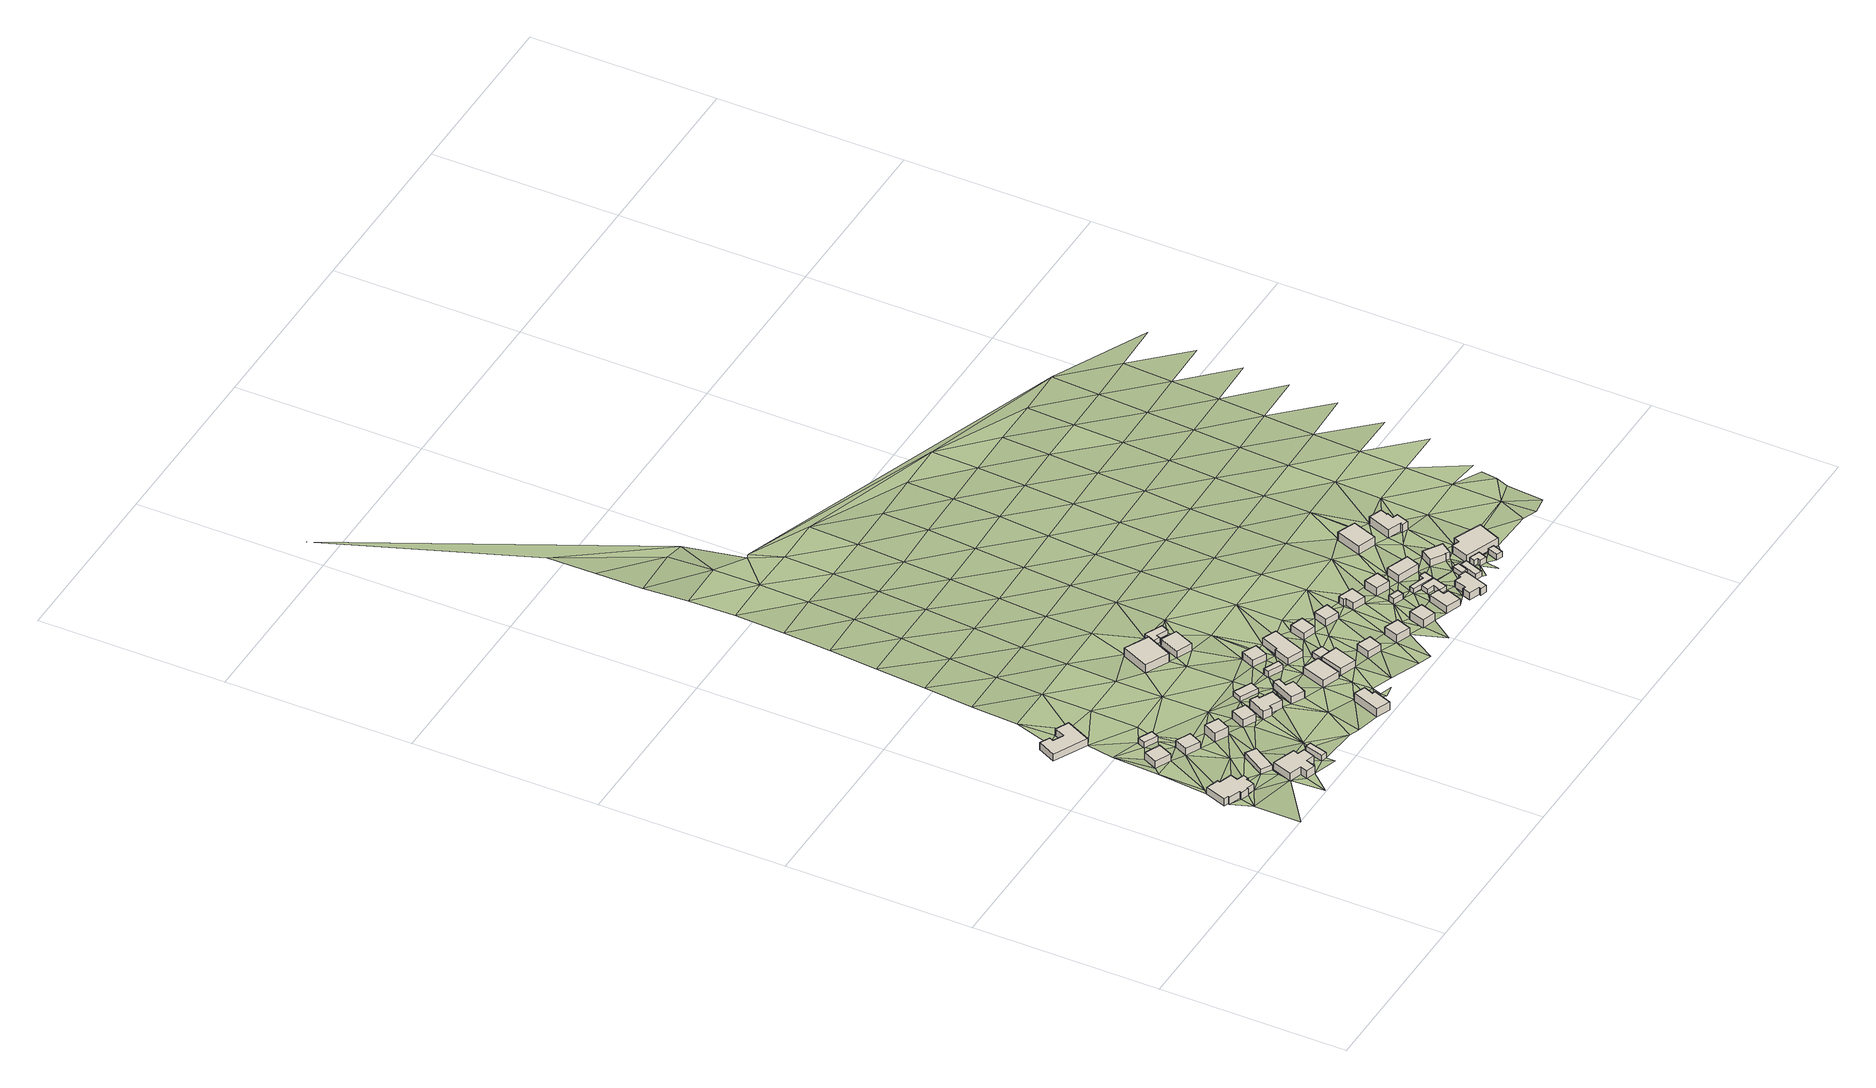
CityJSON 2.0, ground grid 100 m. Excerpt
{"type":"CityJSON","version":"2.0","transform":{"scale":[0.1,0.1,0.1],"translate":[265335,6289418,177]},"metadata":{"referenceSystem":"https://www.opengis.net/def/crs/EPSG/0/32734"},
"CityObjects":{
"building1":{"type":"Building","attributes":{"address":"2 Louwskloof Road Mamre 7347 Cape Town","building":"house","building:levels":"1","building_height":4.1,"roof_height":181.34,"ground_height":177.24,"plus_code":"4FRWFFRF+GM7"},"geometry":[{"type":"Solid","lod":"1","boundaries":[[[[0,1,2,3]],[[1,4,5,2]],[[4,6,7,5]],[[6,8,9,7]],[[8,10,11,9]],[[10,12,13,11]],[[12,14,15,13]],[[14,16,17,15]],[[16,18,19,17]],[[18,20,21,19]],[[20,22,23,21]],[[22,24,25,23]],[[24,26,27,25]],[[26,28,29,27]],[[28,30,31,29]],[[30,0,3,31]],[[3,2,5,7,9,11,13,15,17,19,21,23,25,27,29,31]],[[30,28,26,24,22,20,18,16,14,12,10,8,6,4,1,0]]]]}]},
"building2":{"type":"Building","attributes":{"building":"house","building:levels":"1","building_height":4.1,"roof_height":183.83,"ground_height":179.73,"plus_code":"4FRWFFRF+RJ9"},"geometry":[{"type":"Solid","lod":"1","boundaries":[[[[32,33,34,35]],[[33,36,37,34]],[[36,38,39,37]],[[38,40,41,39]],[[40,42,43,41]],[[42,44,45,43]],[[44,46,47,45]],[[46,32,35,47]],[[35,34,37,39,41,43,45,47]],[[46,44,42,40,38,36,33,32]]]]}]},
"building3":{"type":"Building","attributes":{"address":"74 Frans Street Mamre 7347 Cape Town","building":"house","building:levels":"1","building_height":4.1,"roof_height":181.66,"ground_height":177.56,"plus_code":"4FRWFFRF+MP6"},"geometry":[{"type":"Solid","lod":"1","boundaries":[[[[48,49,50,51]],[[49,52,53,50]],[[52,54,55,53]],[[54,48,51,55]],[[51,50,53,55]],[[54,52,49,48]]]]}]},
"building4":{"type":"Building","attributes":{"building":"cabin","building:levels":"1","building_height":2.8,"roof_height":181.47,"ground_height":178.67,"plus_code":"4FRWFFRF+GQ4"},"geometry":[{"type":"Solid","lod":"1","boundaries":[[[[56,57,58,59]],[[57,60,61,58]],[[60,62,63,61]],[[62,56,59,63]],[[59,58,61,63]],[[62,60,57,56]]]]}]},
"building5":{"type":"Building","attributes":{"address":"3 Louwskloof Road Mamre 7347 Cape Town","building":"house","building:levels":"1","building_height":4.1,"roof_height":182.77,"ground_height":178.67,"plus_code":"4FRWFFRF+CQQ"},"geometry":[{"type":"Solid","lod":"1","boundaries":[[[[64,65,66,67]],[[65,68,69,66]],[[68,70,71,69]],[[70,72,73,71]],[[72,74,75,73]],[[74,76,77,75]],[[76,78,79,77]],[[78,80,81,79]],[[80,82,83,81]],[[82,64,67,83]],[[67,66,69,71,73,75,77,79,81,83]],[[82,80,78,76,74,72,70,68,65,64]]]]}]},
"building6":{"type":"Building","attributes":{"address":"72 Frans Street Mamre 7347 Cape Town","building":"house","building:levels":"1","building_height":4.1,"roof_height":182.74,"ground_height":178.64,"plus_code":"4FRWFFRF+JQC"},"geometry":[{"type":"Solid","lod":"1","boundaries":[[[[84,85,86,87]],[[85,88,89,86]],[[88,90,91,89]],[[90,84,87,91]],[[87,86,89,91]],[[90,88,85,84]]]]}]},
"building7":{"type":"Building","attributes":{"address":"Frans Street Mamre 7347 Cape Town","building":"cabin","building:levels":"1","building_height":2.8,"roof_height":181.86,"ground_height":179.06,"plus_code":"4FRWFFRF+MPX"},"geometry":[{"type":"Solid","lod":"1","boundaries":[[[[92,93,94,95]],[[93,96,97,94]],[[96,98,99,97]],[[98,92,95,99]],[[95,94,97,99]],[[98,96,93,92]]]]}]},
"building8":{"type":"Building","attributes":{"address":"Louwskloof Road Mamre 7347 Cape Town","building":"cabin","building:levels":"1","building_height":2.8,"roof_height":182.9,"ground_height":180.1,"plus_code":"4FRWFFRF+CVC"},"geometry":[{"type":"Solid","lod":"1","boundaries":[[[[100,101,102,103]],[[101,104,105,102]],[[104,106,107,105]],[[106,100,103,107]],[[103,102,105,107]],[[106,104,101,100]]]]}]},
"building9":{"type":"Building","attributes":{"address":"70 Frans Street Mamre 7347 Cape Town","building":"house","building:levels":"1","building_height":4.1,"roof_height":183.93,"ground_height":179.83,"plus_code":"4FRWFFRF+JR4"},"geometry":[{"type":"Solid","lod":"1","boundaries":[[[[108,109,110,111]],[[109,112,113,110]],[[112,114,115,113]],[[114,108,111,115]],[[111,110,113,115]],[[114,112,109,108]]]]}]},
"building10":{"type":"Building","attributes":{"address":"68 Frans Street Mamre 7347 Cape Town","building":"house","building:levels":"1","building_height":4.1,"roof_height":184.26,"ground_height":180.16,"plus_code":"4FRWFFRF+HVH"},"geometry":[{"type":"Solid","lod":"1","boundaries":[[[[116,117,118,119]],[[117,120,121,118]],[[120,122,123,121]],[[122,116,119,123]],[[119,118,121,123]],[[122,120,117,116]]]]}]},
"building11":{"type":"Building","attributes":{"address":"66 Frans Street Mamre 7347 Cape Town","building":"house","building:levels":"1","building_height":4.1,"roof_height":185.04,"ground_height":180.94,"plus_code":"4FRWFFRF+GWX"},"geometry":[{"type":"Solid","lod":"1","boundaries":[[[[124,125,126,127]],[[125,128,129,126]],[[128,130,131,129]],[[130,132,133,131]],[[132,134,135,133]],[[134,136,137,135]],[[136,138,139,137]],[[138,124,127,139]],[[127,126,129,131,133,135,137,139]],[[138,136,134,132,130,128,125,124]]]]}]},
"building12":{"type":"Building","attributes":{"building":"cabin","building:levels":"1","building_height":2.8,"roof_height":183.44,"ground_height":180.64,"plus_code":"4FRWFFRF+JX2"},"geometry":[{"type":"Solid","lod":"1","boundaries":[[[[140,141,142,143]],[[141,144,145,142]],[[144,146,147,145]],[[146,140,143,147]],[[143,142,145,147]],[[146,144,141,140]]]]}]},
"building13":{"type":"Building","attributes":{"address":"Louwskloof Road Mamre 7347 Cape Town","building":"yes","building:levels":"1","building_height":4.1,"roof_height":185.07,"ground_height":180.97,"plus_code":"4FRWFFRG+92Q"},"geometry":[{"type":"Solid","lod":"1","boundaries":[[[[148,149,150,151]],[[149,152,153,150]],[[152,154,155,153]],[[154,156,157,155]],[[156,158,159,157]],[[158,148,151,159]],[[151,150,153,155,157,159]],[[158,156,154,152,149,148]]]]}]},
"building14":{"type":"Building","attributes":{"address":"64 Frans Street Mamre 7347 Cape Town","building":"house","building:levels":"1","building_height":4.1,"roof_height":185.04,"ground_height":180.94,"plus_code":"4FRWFFRF+GXQ"},"geometry":[{"type":"Solid","lod":"1","boundaries":[[[[160,161,162,163]],[[161,164,165,162]],[[164,166,167,165]],[[166,168,169,167]],[[168,170,171,169]],[[170,160,163,171]],[[163,162,165,167,169,171]],[[170,168,166,164,161,160]]]]}]},
"building15":{"type":"Building","attributes":{"address":"Denne Crescent Mamre 7347 Cape Town","building":"house","building:levels":"1","building_height":4.1,"roof_height":185.1,"ground_height":181,"plus_code":"4FRWFFRF+QXW"},"geometry":[{"type":"Solid","lod":"1","boundaries":[[[[172,173,174,175]],[[173,176,177,174]],[[176,178,179,177]],[[178,172,175,179]],[[175,174,177,179]],[[178,176,173,172]]]]}]},
"building16":{"type":"Building","attributes":{"building":"cabin","building:levels":"1","building_height":2.8,"roof_height":184.21,"ground_height":181.41,"plus_code":"4FRWFFRG+H2Q"},"geometry":[{"type":"Solid","lod":"1","boundaries":[[[[180,181,182,183]],[[181,184,185,182]],[[184,186,187,185]],[[186,180,183,187]],[[183,182,185,187]],[[186,184,181,180]]]]}]},
"building17":{"type":"Building","attributes":{"address":"62 Frans Street Mamre 7347 Cape Town","building":"house","building:levels":"1","building_height":4.1,"roof_height":185.51,"ground_height":181.41,"plus_code":"4FRWFFRG+G34"},"geometry":[{"type":"Solid","lod":"1","boundaries":[[[[188,189,190,191]],[[189,192,193,190]],[[192,194,195,193]],[[194,188,191,195]],[[191,190,193,195]],[[194,192,189,188]]]]}]},
"building18":{"type":"Building","attributes":{"address":"43 Denne Crescent Mamre 7347 Cape Town","building":"house","building:levels":"1","building_height":4.1,"roof_height":185.52,"ground_height":181.42,"plus_code":"4FRWFFRG+J3F"},"geometry":[{"type":"Solid","lod":"1","boundaries":[[[[196,197,198,199]],[[197,200,201,198]],[[200,202,203,201]],[[202,196,199,203]],[[199,198,201,203]],[[202,200,197,196]]]]}]},
"building19":{"type":"Building","attributes":{"address":"Denne Crescent Mamre 7347 Cape Town","building":"house","building:levels":"1","building_height":4.1,"roof_height":184.64,"ground_height":180.54,"plus_code":"4FRWFFRG+Q28"},"geometry":[{"type":"Solid","lod":"1","boundaries":[[[[204,205,206,207]],[[205,208,209,206]],[[208,210,211,209]],[[210,204,207,211]],[[207,206,209,211]],[[210,208,205,204]]]]}]},
"building20":{"type":"Building","attributes":{"address":"60 Frans Street Mamre 7347 Cape Town","building":"house","building:levels":"1","building_height":4.1,"roof_height":185.39,"ground_height":181.29,"plus_code":"4FRWFFRG+F4W"},"geometry":[{"type":"Solid","lod":"1","boundaries":[[[[212,213,214,215]],[[213,216,217,214]],[[216,218,219,217]],[[218,212,215,219]],[[215,214,217,219]],[[218,216,213,212]]]]}]},
"building21":{"type":"Building","attributes":{"building":"cabin","building:levels":"1","building_height":2.8,"roof_height":184.21,"ground_height":181.41,"plus_code":"4FRWFFRG+G4G"},"geometry":[{"type":"Solid","lod":"1","boundaries":[[[[220,221,222,223]],[[221,224,225,222]],[[224,226,227,225]],[[226,220,223,227]],[[223,222,225,227]],[[226,224,221,220]]]]}]},
"building22":{"type":"Building","attributes":{"building":"cabin","building:levels":"1","building_height":2.8,"roof_height":183.8,"ground_height":181,"plus_code":"4FRWFFRG+R29"},"geometry":[{"type":"Solid","lod":"1","boundaries":[[[[228,229,230,231]],[[229,232,233,230]],[[232,234,235,233]],[[234,236,237,235]],[[236,238,239,237]],[[238,228,231,239]],[[231,230,233,235,237,239]],[[238,236,234,232,229,228]]]]}]},
"building23":{"type":"Building","attributes":{"address":"41 Denne Crescent Mamre 7347 Cape Town","building":"house","building:levels":"1","building_height":4.1,"roof_height":185.51,"ground_height":181.41,"plus_code":"4FRWFFRG+H4J"},"geometry":[{"type":"Solid","lod":"1","boundaries":[[[[240,241,242,243]],[[241,244,245,242]],[[244,246,247,245]],[[246,248,249,247]],[[248,250,251,249]],[[250,240,243,251]],[[243,242,245,247,249,251]],[[250,248,246,244,241,240]]]]}]},
"building24":{"type":"Building","attributes":{"address":"58 Frans Street Mamre 7347 Cape Town","building":"house","building:levels":"1","building_height":4.1,"roof_height":186.02,"ground_height":181.92,"plus_code":"4FRWFFRG+F59"},"geometry":[{"type":"Solid","lod":"1","boundaries":[[[[252,253,254,255]],[[253,256,257,254]],[[256,258,259,257]],[[258,252,255,259]],[[255,254,257,259]],[[258,256,253,252]]]]}]},
"building25":{"type":"Building","attributes":{"address":"39 Denne Crescent Mamre 7347 Cape Town","building":"house","building:levels":"1","building_height":4.1,"roof_height":186.09,"ground_height":181.99,"plus_code":"4FRWFFRG+H5P"},"geometry":[{"type":"Solid","lod":"1","boundaries":[[[[260,261,262,263]],[[261,264,265,262]],[[264,266,267,265]],[[266,260,263,267]],[[263,262,265,267]],[[266,264,261,260]]]]}]},
"building26":{"type":"Building","attributes":{"address":"56 Frans Street Mamre 7347 Cape Town","building":"house","building:levels":"1","building_height":4.1,"roof_height":186.46,"ground_height":182.36,"plus_code":"4FRWFFRG+C7M"},"geometry":[{"type":"Solid","lod":"1","boundaries":[[[[268,269,270,271]],[[269,272,273,270]],[[272,274,275,273]],[[274,268,271,275]],[[271,270,273,275]],[[274,272,269,268]]]]}]},
"building27":{"type":"Building","attributes":{"address":"37 Denne Crescent Mamre 7347 Cape Town","building":"house","building:levels":"1","building_height":4.1,"roof_height":186.09,"ground_height":181.99,"plus_code":"4FRWFFRG+H69"},"geometry":[{"type":"Solid","lod":"1","boundaries":[[[[276,277,278,279]],[[277,280,281,278]],[[280,282,283,281]],[[282,276,279,283]],[[279,278,281,283]],[[282,280,277,276]]]]}]},
"building28":{"type":"Building","attributes":{"address":"54 Frans Street Mamre 7347 Cape Town","building":"house","building:levels":"1","building_height":4.1,"roof_height":186.46,"ground_height":182.36,"plus_code":"4FRWFFRG+C88"},"geometry":[{"type":"Solid","lod":"1","boundaries":[[[[284,285,286,287]],[[285,288,289,286]],[[288,290,291,289]],[[290,284,287,291]],[[287,286,289,291]],[[290,288,285,284]]]]}]},
"building29":{"type":"Building","attributes":{"address":"35 Denne Crescent Mamre 7347 Cape Town","building":"house","building:levels":"1","building_height":4.1,"roof_height":186.6,"ground_height":182.5,"plus_code":"4FRWFFRG+G8V"},"geometry":[{"type":"Solid","lod":"1","boundaries":[[[[292,293,294,295]],[[293,296,297,294]],[[296,298,299,297]],[[298,300,301,299]],[[300,302,303,301]],[[302,292,295,303]],[[295,294,297,299,301,303]],[[302,300,298,296,293,292]]]]}]},
"building30":{"type":"Building","attributes":{"building":"cabin","building:levels":"1","building_height":2.8,"roof_height":185.64,"ground_height":182.84,"plus_code":"4FRWFFRG+F9M"},"geometry":[{"type":"Solid","lod":"1","boundaries":[[[[304,305,306,307]],[[305,308,309,306]],[[308,310,311,309]],[[310,304,307,311]],[[307,306,309,311]],[[310,308,305,304]]]]}]},
"building31":{"type":"Building","attributes":{"address":"52 Frans Street Mamre 7347 Cape Town","building":"house","building:levels":"1","building_height":4.1,"roof_height":186.51,"ground_height":182.41,"plus_code":"4FRWFFRG+99X"},"geometry":[{"type":"Solid","lod":"1","boundaries":[[[[312,313,314,315]],[[313,316,317,314]],[[316,318,319,317]],[[318,320,321,319]],[[320,322,323,321]],[[322,312,315,323]],[[315,314,317,319,321,323]],[[322,320,318,316,313,312]]]]}]},
"building32":{"type":"Building","attributes":{"address":"33 Denne Crescent Mamre 7347 Cape Town","building":"house","building:levels":"1","building_height":4.1,"roof_height":187.33,"ground_height":183.23,"plus_code":"4FRWFFRG+G9G"},"geometry":[{"type":"Solid","lod":"1","boundaries":[[[[324,325,326,327]],[[325,328,329,326]],[[328,330,331,329]],[[330,324,327,331]],[[327,326,329,331]],[[330,328,325,324]]]]}]},
"building33":{"type":"Building","attributes":{"building":"cabin","building:levels":"1","building_height":2.8,"roof_height":185.64,"ground_height":182.84,"plus_code":"4FRWFFRG+CCG"},"geometry":[{"type":"Solid","lod":"1","boundaries":[[[[332,333,334,335]],[[333,336,337,334]],[[336,338,339,337]],[[338,340,341,339]],[[340,342,343,341]],[[342,332,335,343]],[[335,334,337,339,341,343]],[[342,340,338,336,333,332]]]]}]},
"building34":{"type":"Building","attributes":{"building":"cabin","building:levels":"1","building_height":2.8,"roof_height":185.64,"ground_height":182.84,"plus_code":"4FRWFFRG+FC4"},"geometry":[{"type":"Solid","lod":"1","boundaries":[[[[344,345,346,347]],[[345,348,349,346]],[[348,350,351,349]],[[350,352,353,351]],[[352,354,355,353]],[[354,344,347,355]],[[347,346,349,351,353,355]],[[354,352,350,348,345,344]]]]}]},
"building35":{"type":"Building","attributes":{"address":"50 Frans Street Mamre 7347 Cape Town","building":"house","building:levels":"1","building_height":4.1,"roof_height":186.51,"ground_height":182.41,"plus_code":"4FRWFFRG+9FC"},"geometry":[{"type":"Solid","lod":"1","boundaries":[[[[356,357,358,359]],[[357,360,361,358]],[[360,362,363,361]],[[362,364,365,363]],[[364,366,367,365]],[[366,368,369,367]],[[368,370,371,369]],[[370,372,373,371]],[[372,374,375,373]],[[374,356,359,375]],[[359,358,361,363,365,367,369,371,373,375]],[[374,372,370,368,366,364,362,360,357,356]]]]}]},
"building36":{"type":"Building","attributes":{"address":"31 Denne Crescent Mamre 7347 Cape Town","building":"house","building:levels":"1","building_height":4.1,"roof_height":187.33,"ground_height":183.23,"plus_code":"4FRWFFRG+GC5"},"geometry":[{"type":"Solid","lod":"1","boundaries":[[[[376,377,378,379]],[[377,380,381,378]],[[380,382,383,381]],[[382,376,379,383]],[[379,378,381,383]],[[382,380,377,376]]]]}]},
"building37":{"type":"Building","attributes":{"building":"cabin","building:levels":"1","building_height":2.8,"roof_height":186.15,"ground_height":183.35,"plus_code":"4FRWFFRG+CF9"},"geometry":[{"type":"Solid","lod":"1","boundaries":[[[[384,385,386,387]],[[385,388,389,386]],[[388,390,391,389]],[[390,384,387,391]],[[387,386,389,391]],[[390,388,385,384]]]]}]},
"building38":{"type":"Building","attributes":{"building":"cabin","building:levels":"1","building_height":2.8,"roof_height":186.15,"ground_height":183.35,"plus_code":"4FRWFFRG+9GR"},"geometry":[{"type":"Solid","lod":"1","boundaries":[[[[392,393,394,395]],[[393,396,397,394]],[[396,398,399,397]],[[398,392,395,399]],[[395,394,397,399]],[[398,396,393,392]]]]}]},
"building39":{"type":"Building","attributes":{"address":"29 Denne Crescent Mamre 7347 Cape Town","building":"house","building:levels":"1","building_height":4.1,"roof_height":187.45,"ground_height":183.35,"plus_code":"4FRWFFRG+FGJ"},"geometry":[{"type":"Solid","lod":"1","boundaries":[[[[400,401,402,403]],[[401,404,405,402]],[[404,406,407,405]],[[406,408,409,407]],[[408,410,411,409]],[[410,400,403,411]],[[403,402,405,407,409,411]],[[410,408,406,404,401,400]]]]}]},
"building40":{"type":"Building","attributes":{"building":"cabin","building:levels":"1","building_height":2.8,"roof_height":186.15,"ground_height":183.35,"plus_code":"4FRWFFRG+CG5"},"geometry":[{"type":"Solid","lod":"1","boundaries":[[[[412,413,414,415]],[[413,416,417,414]],[[416,418,419,417]],[[418,420,421,419]],[[420,422,423,421]],[[422,412,415,423]],[[415,414,417,419,421,423]],[[422,420,418,416,413,412]]]]}]},
"building41":{"type":"Building","attributes":{"address":"44 Denne Crescent Mamre 7347 Cape Town","building":"house","building:levels":"1","building_height":4.1,"roof_height":188.53,"ground_height":184.43,"plus_code":"4FRWFFRG+JF5"},"geometry":[{"type":"Solid","lod":"1","boundaries":[[[[424,425,426,427]],[[425,428,429,426]],[[428,430,431,429]],[[430,424,427,431]],[[427,426,429,431]],[[430,428,425,424]]]]}]},
"building42":{"type":"Building","attributes":{"building":"cabin","building:levels":"1","building_height":2.8,"roof_height":186.19,"ground_height":183.39,"plus_code":"4FRWFFRG+9HP"},"geometry":[{"type":"Solid","lod":"1","boundaries":[[[[432,433,434,435]],[[433,436,437,434]],[[436,438,439,437]],[[438,432,435,439]],[[435,434,437,439]],[[438,436,433,432]]]]}]},
"building43":{"type":"Building","attributes":{"address":"27 Denne Crescent Mamre 7347 Cape Town","building":"house","building:levels":"1","building_height":4.1,"roof_height":187.94,"ground_height":183.84,"plus_code":"4FRWFFRG+CHG"},"geometry":[{"type":"Solid","lod":"1","boundaries":[[[[440,441,442,443]],[[441,444,445,442]],[[444,446,447,445]],[[446,448,449,447]],[[448,450,451,449]],[[450,440,443,451]],[[443,442,445,447,449,451]],[[450,448,446,444,441,440]]]]}]},
"building44":{"type":"Building","attributes":{"building":"house","building:levels":"1","building_height":4.1,"roof_height":188.53,"ground_height":184.43,"plus_code":"4FRWFFRG+HHJ"},"geometry":[{"type":"Solid","lod":"1","boundaries":[[[[452,453,454,455]],[[453,456,457,454]],[[456,458,459,457]],[[458,460,461,459]],[[460,462,463,461]],[[462,464,465,463]],[[464,466,467,465]],[[466,468,469,467]],[[468,470,471,469]],[[470,452,455,471]],[[455,454,457,459,461,463,465,467,469,471]],[[470,468,466,464,462,460,458,456,453,452]]]]}]},
"building45":{"type":"Building","attributes":{"address":"42 Denne Crescent Mamre 7347 Cape Town","building":"house","building:levels":"1","building_height":4.1,"roof_height":188.53,"ground_height":184.43,"plus_code":"4FRWFFRG+HHJ"},"geometry":[{"type":"Solid","lod":"1","boundaries":[[[[460,462,463,461]],[[462,464,465,463]],[[464,466,467,465]],[[466,468,469,467]],[[468,470,471,469]],[[470,452,455,471]],[[452,472,473,455]],[[472,460,461,473]],[[461,463,465,467,469,471,455,473]],[[472,452,470,468,466,464,462,460]]]]}]},
"building46":{"type":"Building","attributes":{"building":"garage","building:levels":"1","building_height":4.1,"roof_height":187.88,"ground_height":183.78,"plus_code":"4FRWFFRG+HH7"},"geometry":[{"type":"Solid","lod":"1","boundaries":[[[[452,453,474,475]],[[453,456,476,474]],[[456,458,477,476]],[[458,460,478,477]],[[460,472,479,478]],[[472,452,475,479]],[[475,474,476,477,478,479]],[[472,460,458,456,453,452]]]]}]},
"terrain1":{"type":"TINRelief","geometry":[{"type":"CompositeSurface","lod":"1","boundaries":[[[6,480,10]],[[10,8,6]],[[480,12,10]],[[480,481,482]],[[12,480,16]],[[30,483,0]],[[0,483,484]],[[14,12,16]],[[16,480,482]],[[30,28,26]],[[18,16,485]],[[24,486,26]],[[483,52,484]],[[483,30,88]],[[57,485,16]],[[485,57,486]],[[484,49,487]],[[16,482,488]],[[489,30,26]],[[57,16,488]],[[49,484,52]],[[70,482,490]],[[483,88,52]],[[489,26,486]],[[49,48,487]],[[72,70,490]],[[491,482,70]],[[30,489,88]],[[482,492,488]],[[56,486,57]],[[488,60,57]],[[487,48,493]],[[60,488,492]],[[486,56,489]],[[38,44,40]],[[487,494,33]],[[493,48,495]],[[494,487,493]],[[88,85,52]],[[496,44,38]],[[52,85,495]],[[492,62,60]],[[72,497,498]],[[90,88,489]],[[96,493,495]],[[72,101,497]],[[499,101,72]],[[62,492,500]],[[96,495,85]],[[38,36,496]],[[494,501,33]],[[489,502,90]],[[85,503,96]],[[489,56,504]],[[500,505,506]],[[499,104,101]],[[84,503,85]],[[497,101,507]],[[508,96,503]],[[36,33,509]],[[497,507,506]],[[62,504,56]],[[506,507,500]],[[494,508,501]],[[508,503,84]],[[502,489,504]],[[62,500,510]],[[501,509,33]],[[90,108,84]],[[108,90,502]],[[500,507,510]],[[36,511,496]],[[510,507,512]],[[513,496,511]],[[504,62,514]],[[62,510,515]],[[512,104,516]],[[508,84,517]],[[62,515,514]],[[36,509,511]],[[512,516,510]],[[517,84,108]],[[501,508,518]],[[519,504,514]],[[520,513,521]],[[519,517,108]],[[125,515,510]],[[509,501,518]],[[519,514,117]],[[515,522,514]],[[521,513,511]],[[517,518,508]],[[128,125,510]],[[519,117,517]],[[522,515,125]],[[510,516,523]],[[524,525,520]],[[510,526,128]],[[522,125,527]],[[509,528,511]],[[510,523,526]],[[521,524,520]],[[523,516,529]],[[117,140,517]],[[125,124,527]],[[140,117,527]],[[509,518,528]],[[130,128,526]],[[530,525,531]],[[140,527,124]],[[140,146,517]],[[521,511,532]],[[525,524,531]],[[124,533,140]],[[534,523,529]],[[517,535,518]],[[526,523,170]],[[534,529,149]],[[532,511,528]],[[536,533,537]],[[146,535,517]],[[533,538,140]],[[539,530,540]],[[170,541,526]],[[523,160,170]],[[536,526,541]],[[533,536,538]],[[528,518,178]],[[524,521,542]],[[540,530,531]],[[541,170,168]],[[168,536,541]],[[523,189,160]],[[168,538,536]],[[542,521,532]],[[189,523,534]],[[535,146,144]],[[539,543,544]],[[518,545,178]],[[538,168,144]],[[545,518,535]],[[531,524,546]],[[160,189,161]],[[543,539,540]],[[528,547,532]],[[161,166,164]],[[547,528,178]],[[548,549,550]],[[551,144,168]],[[542,546,524]],[[551,168,166]],[[549,552,553]],[[554,534,550]],[[549,555,550]],[[535,144,200]],[[534,554,189]],[[556,544,557]],[[555,549,553]],[[551,181,144]],[[558,166,161]],[[161,189,558]],[[178,545,559]],[[560,553,552]],[[200,144,181]],[[531,561,540]],[[555,554,550]],[[557,544,543]],[[551,166,562]],[[189,554,192]],[[545,535,197]],[[563,542,532]],[[166,558,562]],[[531,546,561]],[[197,535,200]],[[547,563,532]],[[559,545,210]],[[564,565,556]],[[216,192,554]],[[554,555,218]],[[202,200,181]],[[566,543,540]],[[210,545,204]],[[558,246,562]],[[567,202,181]],[[564,556,557]],[[568,559,210]],[[545,197,204]],[[569,192,216]],[[218,216,554]],[[562,246,567]],[[570,246,558]],[[218,555,571]],[[572,546,542]],[[558,569,570]],[[540,561,566]],[[573,559,228]],[[559,568,228]],[[574,565,575]],[[246,244,567]],[[216,576,569]],[[238,547,573]],[[567,244,202]],[[563,572,542]],[[238,563,547]],[[570,248,246]],[[557,543,577]],[[224,570,569]],[[576,226,569]],[[229,228,568]],[[575,565,564]],[[573,228,238]],[[202,244,578]],[[196,202,578]],[[224,569,226]],[[224,248,570]],[[252,218,571]],[[561,546,579]],[[575,580,574]],[[581,204,197]],[[220,226,576]],[[577,543,566]],[[568,582,229]],[[197,196,581]],[[583,584,580]],[[241,240,244]],[[585,232,229]],[[240,578,244]],[[586,220,576]],[[572,579,546]],[[587,564,557]],[[578,581,196]],[[229,582,585]],[[582,204,581]],[[571,253,252]],[[571,588,253]],[[252,258,218]],[[586,218,258]],[[261,248,224]],[[581,578,240]],[[220,586,589]],[[590,566,561]],[[589,261,224]],[[563,238,591]],[[592,557,577]],[[580,575,583]],[[593,594,238]],[[594,585,582]],[[592,587,557]],[[248,261,595]],[[564,583,575]],[[563,591,572]],[[581,594,582]],[[593,585,594]],[[579,590,561]],[[586,596,589]],[[564,587,583]],[[586,258,596]],[[272,253,588]],[[588,597,272]],[[589,264,261]],[[594,591,238]],[[566,598,577]],[[261,599,595]],[[264,589,596]],[[258,256,596]],[[600,581,240]],[[272,256,253]],[[592,601,587]],[[602,579,572]],[[600,240,595]],[[590,598,566]],[[599,603,595]],[[581,600,594]],[[604,272,597]],[[591,602,572]],[[272,605,256]],[[264,596,280]],[[592,577,606]],[[596,256,607]],[[608,603,599]],[[595,603,600]],[[579,609,590]],[[256,605,607]],[[277,608,264]],[[598,606,577]],[[264,280,277]],[[607,280,596]],[[601,592,610]],[[591,594,611]],[[608,277,603]],[[602,609,579]],[[604,612,613]],[[600,611,594]],[[614,615,604]],[[616,598,590]],[[614,604,613]],[[605,615,300]],[[605,300,607]],[[606,610,592]],[[612,288,613]],[[591,617,602]],[[609,616,590]],[[603,277,618]],[[619,614,613]],[[603,618,600]],[[607,296,620]],[[617,591,611]],[[300,296,607]],[[310,615,614]],[[598,621,606]],[[302,300,615]],[[620,618,277]],[[310,614,619]],[[293,620,296]],[[609,602,622]],[[300,298,296]],[[310,302,615]],[[616,621,598]],[[600,623,611]],[[620,293,618]],[[288,312,624]],[[619,624,310]],[[622,602,617]],[[606,625,610]],[[623,600,618]],[[308,302,310]],[[312,626,624]],[[618,293,292]],[[616,609,627]],[[624,628,310]],[[621,625,606]],[[302,308,325]],[[302,325,292]],[[617,611,629]],[[609,622,627]],[[628,624,350]],[[626,350,624]],[[325,630,292]],[[631,325,308]],[[629,611,623]],[[308,632,631]],[[632,628,348]],[[633,621,616]],[[610,634,601]],[[350,626,333]],[[350,348,628]],[[626,635,333]],[[313,368,636]],[[637,338,635]],[[338,637,636]],[[622,617,638]],[[639,618,292]],[[350,333,332]],[[627,633,616]],[[640,632,348]],[[333,635,336]],[[632,640,631]],[[336,635,338]],[[636,340,338]],[[636,368,340]],[[639,623,618]],[[292,630,639]],[[617,629,638]],[[352,350,332]],[[625,641,610]],[[642,643,630]],[[644,625,621]],[[645,368,366]],[[645,340,368]],[[640,348,344]],[[631,646,642]],[[631,640,646]],[[345,344,348]],[[352,332,342]],[[647,627,622]],[[340,645,342]],[[639,630,643]],[[633,644,621]],[[643,642,646]],[[623,648,629]],[[342,645,649]],[[640,344,380]],[[647,622,638]],[[645,650,649]],[[352,342,385]],[[651,652,393]],[[639,648,623]],[[354,380,344]],[[385,342,649]],[[430,643,646]],[[401,354,352]],[[651,388,649]],[[653,633,627]],[[644,641,625]],[[649,388,385]],[[639,643,430]],[[401,352,385]],[[651,393,390]],[[380,354,401]],[[651,390,388]],[[629,654,638]],[[647,653,627]],[[655,390,393]],[[654,629,648]],[[641,634,610]],[[390,655,384]],[[646,656,657]],[[380,401,658]],[[396,659,420]],[[380,658,656]],[[646,657,430]],[[385,404,401]],[[633,660,644]],[[661,385,384]],[[662,663,396]],[[384,655,663]],[[396,420,662]],[[430,664,639]],[[661,404,385]],[[639,664,648]],[[446,384,663]],[[647,638,665]],[[446,661,384]],[[653,660,633]],[[662,666,663]],[[446,663,666]],[[667,662,420]],[[408,404,661]],[[661,446,408]],[[658,668,656]],[[408,406,404]],[[420,669,422]],[[665,638,654]],[[656,668,657]],[[666,670,446]],[[444,408,446]],[[641,644,671]],[[658,410,668]],[[444,410,408]],[[647,672,653]],[[673,422,433]],[[670,422,673]],[[660,671,644]],[[446,670,674]],[[675,654,648]],[[470,657,668]],[[664,675,648]],[[672,647,665]],[[410,444,440]],[[444,441,440]],[[674,670,673]],[[676,657,677]],[[410,456,668]],[[470,668,453]],[[678,657,470]],[[679,674,680]],[[674,673,680]],[[660,653,681]],[[678,677,657]],[[440,456,410]],[[675,664,676]],[[671,634,641]],[[453,668,456]],[[453,452,470]],[[665,654,682]],[[601,634,683]],[[681,653,672]],[[677,675,676]],[[675,682,654]],[[675,677,678]],[[671,660,684]],[[440,685,686]],[[456,440,687]],[[688,672,665]],[[440,686,687]],[[689,690,460]],[[681,684,660]],[[691,690,692]],[[692,690,689]],[[687,689,456]],[[682,688,665]],[[693,685,674]],[[671,694,634]],[[678,692,695]],[[678,696,675]],[[689,695,692]],[[697,681,672]],[[671,684,694]],[[695,689,687]],[[675,696,682]],[[686,685,698]],[[688,697,672]],[[687,686,698]],[[696,678,695]],[[681,699,684]],[[693,698,685]],[[688,682,700]],[[697,699,681]],[[695,687,701]],[[700,682,696]],[[694,702,634]],[[693,703,698]],[[704,694,684]],[[698,701,687]],[[705,697,688]],[[699,704,684]],[[696,695,706]],[[703,707,698]],[[700,705,688]],[[706,695,701]],[[699,697,708]],[[698,707,709]],[[704,702,694]],[[696,710,700]],[[698,711,701]],[[708,697,705]],[[711,698,709]],[[710,696,706]],[[702,683,634]],[[712,704,699]],[[701,711,713]],[[706,701,714]],[[705,700,715]],[[712,699,708]],[[715,700,710]],[[716,702,704]],[[705,717,708]],[[716,704,712]],[[706,718,710]],[[717,705,715]],[[712,708,719]],[[683,702,716]],[[715,710,720]],[[719,708,717]],[[716,712,721]],[[722,717,715]],[[721,712,719]],[[716,723,683]],[[719,717,724]],[[723,716,721]],[[725,721,719]],[[723,726,683]],[[727,723,721]]]}]}
},
"vertices":[
[413,492,2],[374,377,2],[374,377,43],[413,492,43],[398,369,2],[398,369,43],[395,360,2],[395,360,43],[458,339,2],[458,339,43],[454,327,2],[454,327,43],[496,313,2],[496,313,43],[499,320,2],[499,320,43],[542,306,2],[542,306,43],[557,352,2],[557,352,43],[566,349,2],[566,349,43],[576,379,2],[576,379,43],[535,393,2],[535,393,43],[549,433,2],[549,433,43],[479,456,2],[479,456,43],[483,468,2],[483,468,43],
[269,1235,27],[450,1147,27],[450,1147,68],[269,1235,68],[516,1283,27],[516,1283,68],[446,1317,27],[446,1317,68],[418,1259,27],[418,1259,68],[362,1287,27],[362,1287,68],[372,1309,27],[372,1309,68],[318,1335,27],[318,1335,68],
[505,872,6],[470,795,6],[470,795,47],[505,872,47],[554,757,6],[554,757,47],[589,834,6],[589,834,47],
[728,453,17],[650,327,17],[650,327,45],[728,453,45],[705,293,17],[705,293,45],[783,420,17],[783,420,45],
[712,291,14],[674,182,14],[674,182,58],[712,291,58],[740,159,14],[740,159,58],[726,121,14],[726,121,58],[778,104,14],[778,104,58],[798,159,14],[798,159,58],[844,144,14],[844,144,58],[866,208,14],[866,208,58],[827,221,14],[827,221,58],[837,248,14],[837,248,58],
[724,743,16],[646,779,16],[646,779,57],[724,743,57],[613,707,16],[613,707,57],[690,671,16],[690,671,57],
[588,948,16],[569,907,16],[569,907,49],[588,948,49],[643,874,16],[643,874,49],[661,915,16],[661,915,49],
[892,213,25],[865,113,25],[865,113,59],[892,213,59],[894,105,25],[894,105,59],[922,205,25],[922,205,59],
[800,706,16],[765,634,16],[765,634,69],[800,706,69],[837,598,16],[837,598,69],[873,670,16],[873,670,69],
[1020,603,28],[950,638,28],[950,638,73],[1020,603,73],[912,562,28],[912,562,73],[982,527,28],[982,527,73],
[1057,600,32],[1007,500,32],[1007,500,80],[1057,600,80],[1050,479,32],[1050,479,80],[1057,494,32],[1057,494,80],[1125,461,32],[1125,461,80],[1160,532,32],[1160,532,80],[1091,566,32],[1091,566,80],[1098,580,32],[1098,580,80],
[1070,658,36],[1168,613,36],[1168,613,64],[1070,658,64],[1190,661,36],[1190,661,64],[1092,706,36],[1092,706,64],
[1330,184,32],[1272,33,32],[1272,33,81],[1330,184,81],[1348,4,32],[1348,4,81],[1385,102,32],[1385,102,81],[1369,108,32],[1369,108,81],[1390,161,32],[1390,161,81],
[1235,400,39],[1276,481,39],[1276,481,80],[1235,400,80],[1235,501,39],[1235,501,80],[1260,550,39],[1260,550,80],[1230,565,39],[1230,565,80],[1165,434,39],[1165,434,80],
[1186,1099,31],[1255,1244,31],[1255,1244,81],[1186,1099,81],[1126,1308,31],[1126,1308,81],[1058,1160,31],[1058,1160,81],
[1388,620,36],[1306,655,36],[1306,655,72],[1388,620,72],[1293,626,36],[1293,626,72],[1375,591,36],[1375,591,72],
[1388,488,43],[1342,356,43],[1342,356,85],[1388,488,85],[1434,323,43],[1434,323,85],[1480,456,43],[1480,456,85],
[1428,761,44],[1354,795,44],[1354,795,85],[1428,761,85],[1321,722,44],[1321,722,85],[1395,689,44],[1395,689,85],
[1310,1042,35],[1358,1151,35],[1358,1151,76],[1310,1042,76],[1273,1188,35],[1273,1188,76],[1224,1079,35],[1224,1079,76],
[1591,420,43],[1500,449,43],[1500,449,84],[1591,420,84],[1461,325,43],[1461,325,84],[1549,294,43],[1549,294,84],
[1562,430,44],[1582,490,44],[1582,490,72],[1562,430,72],[1522,510,44],[1522,510,72],[1501,451,44],[1501,451,72],
[1252,1219,40],[1287,1203,40],[1287,1203,68],[1252,1219,68],[1296,1223,40],[1296,1223,68],[1356,1196,40],[1356,1196,68],[1374,1235,40],[1374,1235,68],[1280,1279,40],[1280,1279,68],
[1492,760,44],[1454,663,44],[1454,663,85],[1492,760,85],[1444,667,44],[1444,667,85],[1412,584,44],[1412,584,85],[1499,549,44],[1499,549,85],[1570,730,44],[1570,730,85],
[1629,268,49],[1706,240,49],[1706,240,90],[1629,268,90],[1733,312,49],[1733,312,90],[1656,341,49],[1656,341,90],
[1635,685,50],[1608,602,50],[1608,602,91],[1635,685,91],[1679,579,50],[1679,579,91],[1707,661,50],[1707,661,91],
[1903,253,49],[1826,282,49],[1826,282,95],[1903,253,95],[1796,203,49],[1796,203,95],[1874,174,49],[1874,174,95],
[1852,604,50],[1777,631,50],[1777,631,91],[1852,604,91],[1750,557,50],[1750,557,91],[1825,530,50],[1825,530,91],
[1983,231,49],[1955,145,49],[1955,145,95],[1983,231,95],[2029,121,49],[2029,121,95],[2057,207,49],[2057,207,95],
[2011,553,55],[1929,582,55],[1929,582,96],[2011,553,96],[1918,550,55],[1918,550,96],[1931,545,55],[1931,545,96],[1914,497,55],[1914,497,96],[1982,472,55],[1982,472,96],
[2099,328,54],[2111,362,54],[2111,362,86],[2099,328,86],[2055,381,54],[2055,381,86],[2043,348,54],[2043,348,86],
[2099,95,54],[2180,65,54],[2180,65,95],[2099,95,95],[2209,144,54],[2209,144,95],[2180,154,54],[2180,154,95],[2193,188,54],[2193,188,95],[2140,207,54],[2140,207,95],
[2085,525,55],[2059,448,55],[2059,448,103],[2085,525,103],[2135,422,55],[2135,422,103],[2162,498,55],[2162,498,103],
[2196,280,58],[2182,240,58],[2182,240,86],[2196,280,86],[2220,228,58],[2220,228,86],[2206,187,58],[2206,187,86],[2246,174,58],[2246,174,86],[2272,255,58],[2272,255,86],
[2257,324,58],[2249,299,58],[2249,299,86],[2257,324,86],[2163,327,58],[2163,327,86],[2154,299,58],[2154,299,86],[2275,260,58],[2275,260,86],[2291,313,58],[2291,313,86],
[2329,3,54],[2376,140,54],[2376,140,95],[2329,3,95],[2333,154,54],[2333,154,95],[2328,141,54],[2328,141,95],[2293,153,54],[2293,153,95],[2270,85,54],[2270,85,95],[2255,90,54],[2255,90,95],[2240,45,54],[2240,45,95],[2297,26,54],[2297,26,95],[2293,15,54],[2293,15,95],
[2219,476,58],[2191,400,58],[2191,400,103],[2219,476,103],[2312,358,58],[2312,358,103],[2339,431,58],[2339,431,103],
[2418,200,63],[2385,212,63],[2385,212,92],[2418,200,92],[2364,155,63],[2364,155,92],[2397,143,63],[2397,143,92],
[2420,188,59],[2382,88,59],[2382,88,92],[2420,188,92],[2416,75,59],[2416,75,92],[2454,176,59],[2454,176,92],
[2407,388,63],[2367,323,63],[2367,323,104],[2407,388,104],[2440,278,63],[2440,278,104],[2441,283,63],[2441,283,104],[2462,269,63],[2462,269,104],[2502,328,63],[2502,328,104],
[2539,153,59],[2483,174,59],[2483,174,92],[2539,153,92],[2472,143,59],[2472,143,92],[2492,135,59],[2492,135,92],[2486,119,59],[2486,119,92],[2522,106,59],[2522,106,92],
[2386,630,67],[2435,764,67],[2435,764,115],[2386,630,115],[2337,802,67],[2337,802,115],[2285,664,67],[2285,664,115],
[2585,127,59],[2562,70,59],[2562,70,92],[2585,127,92],[2594,58,59],[2594,58,92],[2615,115,59],[2615,115,92],
[2560,296,63],[2545,265,63],[2545,265,109],[2560,296,109],[2507,279,63],[2507,279,109],[2471,182,63],[2471,182,109],[2656,113,63],[2656,113,109],[2707,235,63],[2707,235,109],
[2531,570,68],[2527,559,68],[2527,559,115],[2531,570,115],[2562,546,68],[2562,546,115],[2585,614,68],[2585,614,115],[2557,624,68],[2557,624,115],[2571,659,68],[2571,659,115],[2566,661,68],[2566,661,115],[2580,698,68],[2580,698,115],[2509,724,68],[2509,724,115],[2460,598,68],[2460,598,115],
[2537,568,68],[2537,568,115],
[2527,559,109],[2531,570,109],[2562,546,109],[2585,614,109],[2557,624,109],[2537,568,109],
[436,250,2],[436,0,1],[674,182,17],[436,510,2],[436,760,6],[566,349,17],[576,379,17],[436,1005,17],[687,250,17],[687,510,17],[687,0,14],[740,159,17],[712,291,17],[569,907,21],[588,948,21],[589,834,16],[436,1515,31],[844,144,31],[798,159,17],[894,58,25],[837,248,31],[687,1005,21],[765,634,17],[687,760,16],[837,598,32],[827,221,31],[866,208,31],[892,213,31],[661,915,21],[687,1255,27],[938,250,31],[687,1515,33],[922,205,31],[436,1760,42],[912,562,32],[938,510,32],[1092,83,32],[938,760,28],[938,1005,28],[873,670,28],[436,2010,65],[687,1760,45],[982,527,32],[1189,250,38],[687,2010,64],[436,2270,83],[1125,461,39],[1020,603,32],[938,1255,31],[1147,65,32],[436,2520,103],[687,2270,89],[938,1515,38],[1098,580,39],[1330,184,43],[1189,760,36],[1160,532,39],[1091,566,39],[1168,613,39],[436,2765,116],[687,2520,111],[1189,510,39],[938,1760,49],[687,2765,127],[436,3025,126],[1189,1005,35],[938,2010,71],[1126,1308,40],[1369,108,40],[1385,102,40],[1390,161,43],[1293,626,39],[1427,62,40],[1427,95,40],[1440,250,43],[1444,145,43],[436,3275,120],[687,3025,133],[1388,488,44],[1186,1099,35],[1494,73,40],[938,2270,89],[1375,591,44],[1189,1515,47],[687,3275,131],[436,3520,106],[938,2520,105],[1388,620,44],[1273,1188,40],[1480,456,44],[1440,510,44],[1559,107,40],[1189,1760,57],[1255,1244,40],[436,3770,102],[687,3520,119],[1500,449,44],[938,2765,119],[1440,760,44],[1189,2010,74],[436,4030,101],[1440,1005,46],[1358,1151,49],[786,3499,119],[7,5089,108],[1356,1196,49],[1591,420,50],[846,3176,127],[1705,38,48],[1582,490,50],[1189,2270,92],[1440,1515,56],[938,3025,127],[1374,1235,49],[1440,1255,49],[1570,730,51],[1691,510,50],[1782,13,48],[1189,2520,107],[1635,685,51],[1691,1005,54],[872,3184,127],[1440,1760,68],[1691,760,51],[1874,174,54],[1826,282,54],[1189,2765,122],[1825,530,55],[1707,661,51],[1440,2010,85],[1189,3025,130],[1691,1255,59],[1942,0,49],[1955,145,54],[1942,250,54],[1903,253,54],[1440,2270,103],[1691,1515,68],[1942,760,59],[1983,231,54],[1852,604,55],[1440,2520,121],[1691,1760,80],[1942,1005,61],[2057,207,54],[1440,2765,132],[2140,207,58],[1691,2010,99],[2099,328,58],[1942,1255,69],[2085,525,62],[2135,422,62],[2111,362,58],[1691,2270,119],[1942,2765,149],[2193,188,58],[2209,144,58],[2180,154,58],[1942,1515,80],[2193,760,67],[2191,400,62],[1691,2765,141],[2162,498,62],[2193,510,62],[1691,2520,132],[2293,153,58],[2219,476,62],[1942,1760,96],[2193,1005,72],[2333,154,63],[2328,141,63],[2376,140,63],[2329,3,59],[1942,2010,114],[2193,1255,79],[2420,188,63],[2339,431,68],[2386,630,68],[2407,388,68],[2433,60,59],[1942,2270,131],[2444,250,64],[2472,143,63],[2454,176,63],[2337,802,74],[2193,1515,92],[2483,174,63],[2492,135,63],[2444,510,68],[2509,33,59],[2539,153,63],[1942,2520,142],[2193,1760,109],[2585,127,64],[2656,113,64],[2444,1005,81],[2435,764,74],[2444,760,74],[2509,724,74],[2594,58,64],[2615,115,64],[2193,2010,125],[2444,1255,89],[2695,2520,161],[2193,2270,139],[2707,235,68],[2695,250,68],[2695,510,74],[2444,1515,102],[2585,614,74],[2571,659,82],[2566,661,74],[2580,698,82],[2893,103,63],[2193,2520,150],[2695,760,82],[2695,1005,90],[2444,1760,117],[2946,250,74],[2444,2010,131],[2695,1255,97],[2946,510,81],[2444,2520,153],[2971,75,63],[2444,2270,142],[2695,1515,110],[2946,760,88],[3060,86,63],[2695,1760,124],[3065,279,74],[2946,1005,96],[3091,349,75],[2695,2010,138],[3096,433,80],[3119,490,80],[2946,1255,108],[2695,2270,149],[2946,1515,121],[3197,760,86],[2946,1760,134],[3197,1005,94],[2946,2010,147],[3197,1255,119],[2946,2270,159],[3197,1515,132],[3197,1760,144],[3197,2270,170],[3197,2010,157]
]}
